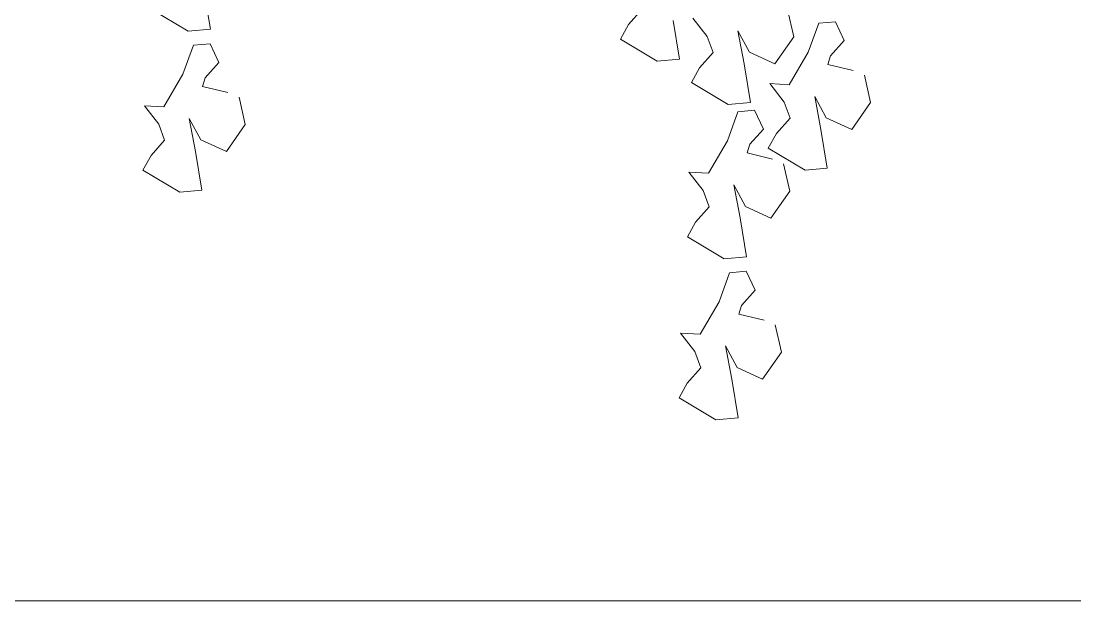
# Model space of a CAD drawing. Header units: metres. Extents: x -44 to 358, y -286 to 66.
# Drawn here: x 268.229 to 268.912, y 10.867 to 11.242 of the extents above; entities that cross this region are included whole.
import ezdxf

# ---------------------------------------------------------------- set-up
doc = ezdxf.new("R2010")
doc.units = ezdxf.units.M
doc.header["$LTSCALE"] = 0.3
doc.linetypes.add('CONTINU', pattern=[0])
doc.layers.add('arbustos', color=95, linetype='Continuous', lineweight=0)
doc.layers.add('EL0', color=7, linetype='Continuous', lineweight=15)
doc.layers.add('matas', color=74, linetype='Continuous', lineweight=0, transparency=0.6)

# ---------------------------------------------------------------- blocks, each defined once
blk = doc.blocks.new('A$C4E4C09DE')
at = {"layer": 'matas', "color": 97, "linetype": 'CONTINU', "true_color": 0x467138}
for p, q in [((13.292, 14.133), (12.752, 11.448)), ((75.574, 13.975), (75.078, 12.077)), ((72.209, 13.244), (71.55, 11.953)), ((73.365, 13.099), (72.209, 13.244)), ((86.631, 12.545), (85.717, 13.642)), ((14.299, 11.254), (16.918, 12.695)), ((74.034, 11.055), (73.365, 13.099)), ((81.112, 11.905), (82.158, 13.152)), ((83.533, 12.938), (82.993, 10.254)), ((87.159, 11.501), (86.631, 12.545)), ((71.55, 11.953), (72.465, 10.856)), ((75.078, 12.077), (76.331, 10.153)), ((78.133, 10.905), (78.994, 12.373)), ((78.994, 12.373), (78.476, 10.082)), ((80.66, 10.786), (81.112, 11.905)), ((12.752, 11.448), (14.299, 11.254)), ((75.274, 8.737), (74.034, 11.055)), ((84.54, 10.06), (87.159, 11.501)), ((12.737, 10.429), (12.078, 9.138)), ((13.893, 10.284), (12.737, 10.429)), ((72.465, 10.856), (72.623, 10.246)), ((76.331, 10.153), (78.133, 10.905)), ((81.574, 9.689), (80.66, 10.786)), ((14.562, 8.24), (13.893, 10.284)), ((70.052, 9.586), (69.556, 7.689)), ((72.623, 10.246), (70.848, 9.883)), ((78.476, 10.082), (77.936, 7.398)), ((82.102, 8.645), (81.574, 9.689)), ((82.993, 10.254), (84.54, 10.06)), ((12.078, 9.138), (12.993, 8.041)), ((15.802, 5.922), (14.562, 8.24)), ((76.637, 8.764), (75.274, 8.737)), ((75.591, 7.517), (76.637, 8.764)), ((79.483, 7.203), (82.102, 8.645)), ((13.151, 7.431), (11.376, 7.068)), ((12.993, 8.041), (13.151, 7.431)), ((69.556, 7.689), (70.81, 5.765)), ((72.611, 6.517), (73.472, 7.985)), ((73.472, 7.985), (72.954, 5.694)), ((75.138, 6.398), (75.591, 7.517)), ((77.936, 7.398), (79.483, 7.203)), ((10.58, 6.771), (10.084, 4.874)), ((77.628, 6.871), (76.969, 5.58)), ((78.784, 6.726), (77.628, 6.871)), ((79.453, 4.682), (78.784, 6.726)), ((17.165, 5.949), (15.802, 5.922)), ((16.119, 4.702), (17.165, 5.949)), ((70.81, 5.765), (72.611, 6.517)), ((76.053, 5.301), (75.138, 6.398)), ((13.139, 3.702), (14.001, 5.17)), ((14.001, 5.17), (13.483, 2.879)), ((72.954, 5.694), (72.414, 3.009)), ((76.581, 4.256), (76.053, 5.301)), ((76.969, 5.58), (77.883, 4.483)), ((10.084, 4.874), (11.338, 2.95)), ((15.667, 3.582), (16.119, 4.702)), ((77.883, 4.483), (78.042, 3.873)), ((80.693, 2.364), (79.453, 4.682)), ((11.338, 2.95), (13.139, 3.702)), ((73.962, 2.815), (76.581, 4.256)), ((78.042, 3.873), (76.266, 3.51)), ((16.581, 2.485), (15.667, 3.582)), ((72.414, 3.009), (73.962, 2.815)), ((75.471, 3.214), (74.975, 1.316)), ((13.483, 2.879), (12.943, 0.194)), ((17.109, 1.441), (16.581, 2.485)), ((82.055, 2.391), (80.693, 2.364)), ((81.009, 1.144), (82.055, 2.391)), ((78.03, 0.144), (78.891, 1.613)), ((78.891, 1.613), (78.373, -0.678)), ((14.49, 0), (17.109, 1.441)), ((74.975, 1.316), (76.228, -0.607)), ((80.557, 0.025), (81.009, 1.144)), ((12.943, 0.194), (14.49, 0)), ((76.228, -0.607), (78.03, 0.144)), ((81.472, -1.072), (80.557, 0.025)), ((78.373, -0.678), (77.833, -3.363)), ((82, -2.116), (81.472, -1.072)), ((79.38, -3.557), (82, -2.116)), ((77.833, -3.363), (79.38, -3.557)), ((77.819, -4.382), (77.16, -5.673)), ((78.975, -4.527), (77.819, -4.382)), ((79.643, -6.571), (78.975, -4.527)), ((77.16, -5.673), (78.074, -6.77)), ((80.883, -8.889), (79.643, -6.571)), ((78.074, -6.77), (78.233, -7.38)), ((75.662, -8.04), (75.166, -9.937)), ((78.233, -7.38), (76.457, -7.743)), ((82.246, -8.862), (80.883, -8.889)), ((81.2, -10.109), (82.246, -8.862)), ((75.166, -9.937), (76.419, -11.861)), ((78.22, -11.109), (79.082, -9.641)), ((79.082, -9.641), (78.564, -11.932)), ((80.748, -11.229), (81.2, -10.109)), ((76.419, -11.861), (78.22, -11.109)), ((81.662, -12.326), (80.748, -11.229)), ((78.564, -11.932), (78.024, -14.617)), ((82.19, -13.37), (81.662, -12.326)), ((79.571, -14.811), (82.19, -13.37)), ((78.024, -14.617), (79.571, -14.811))]:
    blk.add_line(p, q, dxfattribs=at)

msp = doc.modelspace()

# ---------------------------------------------------------------- linework, layer by layer
at = {"layer": 'EL0'}
msp.add_line((262.5882791, 10.8665421), (269.875559, 10.8665421), dxfattribs=at)

# ---------------------------------------------------------------- block references
at = {"layer": 'arbustos', "xscale": -0.009285680329938381, "yscale": 0.009285680329938381, "zscale": 0.009285680329938381, "rotation": 358}
for p in [(268.4661915, 11.1267073, 0), (269.4223426, 11.0955994, 0)]:
    msp.add_blockref('A$C4E4C09DE', p, dxfattribs=at)

doc.saveas('drawing.dxf')
